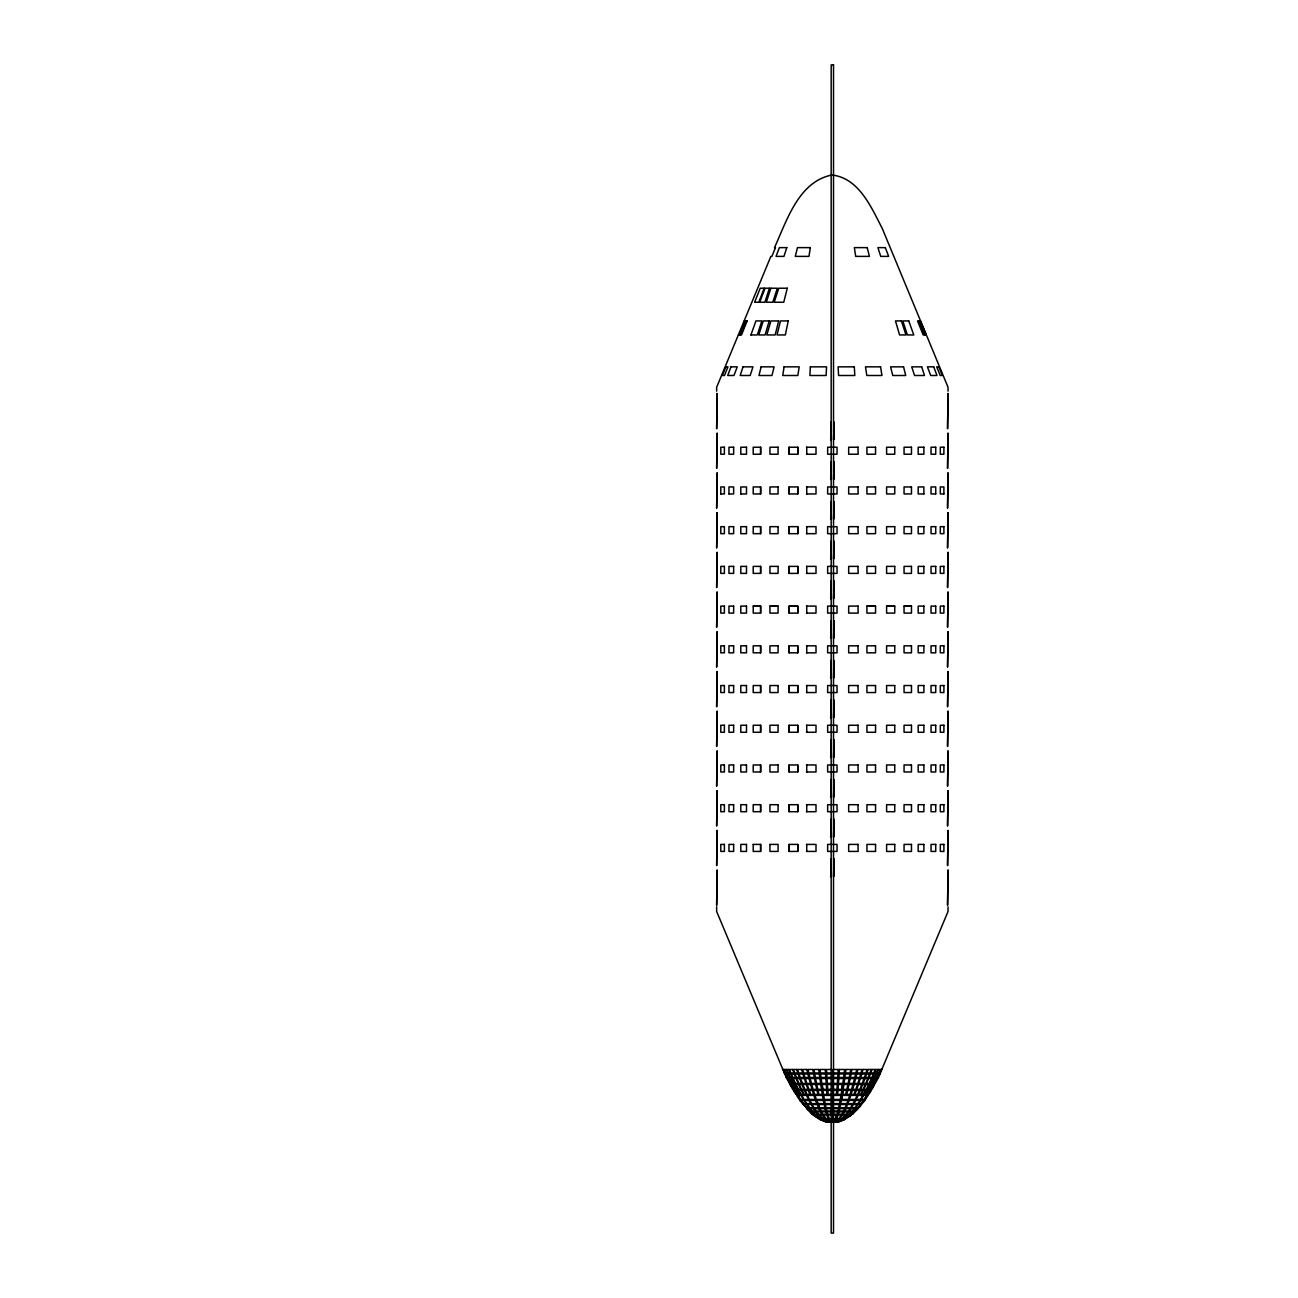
<?xml version="1.0" encoding="UTF-8"?>
<svg xmlns="http://www.w3.org/2000/svg" width="1298" height="1298" viewBox="0 0 1298 1298"><rect width="100%" height="100%" fill="white"/><g stroke="black" fill="none" stroke-linecap="round" stroke-linejoin="round"><path stroke-width="1.5" d="M753.213 844.414L753.213 851.423L760.628 851.423L760.628 844.414L753.213 844.414M760.628 811.704L760.628 804.695L753.213 804.695L753.213 811.704L760.628 811.704L760.628 804.695M760.628 771.986L760.628 764.976L753.213 764.976L753.213 771.986L760.628 771.986L760.628 764.976M760.628 732.267L760.628 725.258L753.213 725.258L753.213 732.267L760.628 732.267L760.628 725.258M760.628 692.548L760.628 685.539L753.213 685.539L753.213 692.548L760.628 692.548L760.628 685.539M760.628 652.829L760.628 645.82L753.213 645.82L753.213 652.829L760.628 652.829L760.628 645.82M760.628 613.11L760.628 606.101L753.213 606.101L753.213 613.11L760.628 613.11L760.628 606.101L753.213 606.101M760.628 573.391L760.628 566.382L753.213 566.382L753.213 573.391L760.628 573.391L760.628 566.382M760.628 533.673L760.628 526.663L753.213 526.663L753.213 533.673L760.628 533.673L760.628 526.663M760.628 493.954L760.628 486.945L753.213 486.945L753.213 493.954L760.628 493.954L760.628 486.945M760.628 454.235L760.628 447.226L753.213 447.226L753.213 454.235L760.628 454.235L760.628 447.226M789.135 851.423L789.135 844.414L797.767 844.414L797.767 851.423L789.135 851.423L789.135 844.414M789.135 811.704L789.135 804.695L797.767 804.695L797.767 811.704L789.135 811.704L789.135 804.695M789.135 771.986L789.135 764.976L797.767 764.976L797.767 771.986L789.135 771.986L789.135 764.976M789.135 732.267L789.135 725.258L797.767 725.258L797.767 732.267L789.135 732.267L789.135 725.258M789.135 692.548L789.135 685.539L797.767 685.539L797.767 692.548L789.135 692.548L789.135 685.539M789.135 652.829L789.135 645.82L797.767 645.82L797.767 652.829L789.135 652.829L789.135 645.82M789.135 613.11L789.135 606.101L797.767 606.101L797.767 613.11L789.135 613.11L789.135 606.101L797.767 606.101L797.767 613.11M789.135 573.391L789.135 566.382L797.767 566.382L797.767 573.391L789.135 573.391L789.135 566.382M789.135 533.673L789.135 526.663L797.767 526.663L797.767 533.673L789.135 533.673L789.135 526.663M789.135 493.954L789.135 486.945L797.767 486.945L797.767 493.954M789.135 454.235L789.135 447.226L797.767 447.226L797.767 454.235L789.135 454.235L789.135 447.226M832.975 1099.438L832.975 1095.398L840.974 1095.398L840.309 1099.438L832.975 1099.438L832.975 1095.398M832.975 1094.425L832.975 1090.385L836.821 1090.385L836.48 1094.425L832.975 1094.425L832.975 1090.385M832.975 1089.347L832.975 1084.447L837.242 1084.447L836.902 1089.347L832.975 1089.347L832.975 1084.447M832.975 1083.424L832.975 1078.508L837.664 1078.508L837.324 1083.424L832.975 1083.424L832.975 1078.508M832.959 1120.531L838.102 1119.509L832.959 1119.509L832.943 1121.78L835.393 1121.78L836.61 1120.758L832.943 1120.758M832.959 1118.892L832.959 1114.998L836.723 1114.998L835.279 1118.892L832.959 1118.892L832.959 1114.998M832.975 1114.203L832.975 1111.834L837.583 1111.834L836.967 1114.203L832.975 1114.203L832.975 1111.834M832.975 1111.007L832.975 1108.638L838.427 1108.638L837.794 1111.007L832.975 1111.007L832.975 1108.638M832.975 1104.533L832.975 1107.729L838.638 1107.729L839.287 1104.533L832.975 1104.533L832.975 1107.729L838.638 1107.729M832.975 1103.608L832.975 1100.428L840.13 1100.428L839.465 1103.608L832.975 1103.608L832.975 1100.428M841.98 1089.347L842.678 1084.447L838.411 1084.447L838.054 1089.347L841.98 1089.347L842.321 1084.447M836.48 1094.425L836.821 1090.385M841.526 1099.438L842.207 1095.398L849.655 1095.398L848.357 1099.438L841.526 1099.438L842.207 1095.398M842.37 1094.425L843.051 1090.385L846.62 1090.385L845.631 1094.425L842.37 1094.425L843.051 1090.385M839.855 1107.729L840.504 1104.533L846.377 1104.533L845.128 1107.729L839.855 1107.729L845.128 1107.729M838.167 1114.203L838.784 1111.834L843.083 1111.834L841.883 1114.203L838.167 1114.203L838.784 1111.834M839.011 1111.007L839.628 1108.638L844.706 1108.638L843.505 1111.007L839.011 1111.007L839.628 1108.638M750.909 334.949L755.939 320.931L761.861 320.931L757.302 334.949L750.909 334.949M836.48 1118.892L837.908 1114.998L841.412 1114.998L838.638 1118.892L836.48 1118.892L837.908 1114.998M835.279 1118.892L836.723 1114.998M862.683 1084.447L860.785 1089.347L863.202 1089.347L865.312 1084.447L862.683 1084.447L865.312 1084.447M846.215 1107.729L847.464 1104.533L852.526 1104.533L850.742 1107.729L846.215 1107.729L850.742 1107.729M831.353 430.514L831.353 431.342M831.353 470.233L831.353 471.06M831.353 629.108L831.353 629.936M831.353 668.827L831.353 669.654M831.353 708.546L831.353 709.373M877.643 1077.454L879.249 1073.998M877.789 1077.454L879.411 1073.998M869.287 1084.447L866.95 1089.347L868.459 1089.347L870.926 1084.447L869.287 1084.447L870.926 1084.447M878.243 1077.989L948.027 911.504L948.027 906.831M873.019 1084.447L870.423 1089.347L868.914 1089.347L871.38 1084.447L874.625 1084.447L871.948 1089.347L870.763 1089.347L873.911 1084.447M870.763 1089.347L873.392 1084.447M871.266 1089.347L874.073 1084.447M874.463 1083.424L877.253 1078.508M851.634 1107.729L853.403 1104.533L857.28 1104.533L855.106 1107.729L851.634 1107.729L855.106 1107.729M860.704 1099.438L862.975 1095.398L858.059 1095.398L856.209 1099.438L860.704 1099.438L862.975 1095.398M863.527 1094.425L865.782 1090.385L863.43 1090.385L861.369 1094.425L863.527 1094.425L865.782 1090.385M864.176 1099.438L866.691 1095.398M867.307 1094.425L869.838 1090.385M864.5 1099.438L867.015 1095.398M867.632 1094.425L870.163 1090.385M868.102 1094.425L870.812 1090.385M860.347 1104.533L857.913 1107.729L855.723 1107.729L857.913 1104.533L861.515 1104.533L858.984 1107.729L860.671 1104.533M861.061 1103.608L863.495 1100.428L860.72 1100.428L858.546 1103.608L862.229 1103.608L864.76 1100.428L861.385 1103.608M831.353 509.952L831.353 510.779M831.353 549.671L831.353 550.498M831.353 589.389L831.353 590.217M831.353 748.265L831.353 749.092M831.353 787.983L831.353 788.811M831.353 827.702L831.353 828.53M831.353 867.421L831.353 868.248M853.987 1111.834L850.109 1114.203L852.202 1111.834L854.911 1111.834L852.51 1114.203L854.311 1111.834M854.798 1111.007L857.118 1108.638M855.122 1111.007L857.443 1108.638M836.885 1120.531L838.102 1119.509M845.387 1118.892L851.553 1114.998L844.495 1118.892L850.725 1114.998M844.901 1119.509L841.412 1120.531L844.56 1119.509M830.688 175.262C798.221 182.629 786.766 220.822 774.484 247.626L775.474 247.626L771.904 256.387L770.866 256.387L716.658 387.242L716.658 391.152M819.784 1119.509L823.273 1120.531L820.141 1119.509M821.78 1119.509L826.761 1120.531L821.78 1119.509L825.544 1119.509M744.289 320.931L745.555 320.931L739.844 334.949L738.481 334.949M806.512 447.226L816.004 447.226L816.004 454.235L806.512 454.235M830.785 447.226L827.653 447.226L827.653 454.235L830.785 454.235M832.342 447.226L837.032 447.226L837.032 454.235L832.342 454.235M858.173 447.226L848.681 447.226L848.681 454.235L858.173 454.235L857.946 447.226M806.512 486.945L816.004 486.945L816.004 493.954L806.512 493.954M830.785 486.945L827.653 486.945L827.653 493.954L830.785 493.954M832.342 486.945L837.032 486.945L837.032 493.954L832.342 493.954M858.173 486.945L848.681 486.945L848.681 493.954L858.173 493.954L857.946 486.945M720.796 493.954L724.381 493.954L724.381 486.945L720.796 486.945L720.796 493.954M728.957 493.954L733.646 493.954L733.646 486.945L728.957 486.945L728.957 493.954M740.801 493.954L746.496 493.954L746.496 486.945L740.801 486.945L740.801 493.954M923.884 493.954L918.189 493.954L918.189 486.945L923.884 486.945L923.884 493.954M935.728 493.954L931.039 493.954L931.039 486.945L935.728 486.945L935.728 493.954M943.889 493.954L940.304 493.954L940.304 486.945L943.889 486.945L943.889 493.954M806.512 526.663L816.004 526.663L816.004 533.673L806.512 533.673M830.785 526.663L827.653 526.663L827.653 533.673L830.785 533.673M832.342 526.663L837.032 526.663L837.032 533.673L832.342 533.673M858.173 526.663L848.681 526.663L848.681 533.673L858.173 533.673L857.946 526.663M806.512 566.382L816.004 566.382L816.004 573.391L806.512 573.391M830.785 566.382L827.653 566.382L827.653 573.391L830.785 573.391M832.342 566.382L837.032 566.382L837.032 573.391L832.342 573.391M858.173 566.382L848.681 566.382L848.681 573.391L858.173 573.391L857.946 566.382M769.941 606.101L778.07 606.101L778.07 613.11L769.941 613.11L769.941 606.101L778.07 606.101M866.918 606.101L875.55 606.101L875.55 613.11L866.918 613.11L866.918 606.101L875.55 606.101M886.615 606.101L894.744 606.101L894.744 613.11L886.615 613.11L886.615 606.101L894.744 606.101M904.057 606.101L911.472 606.101L911.472 613.11L904.057 613.11L904.057 606.101L911.472 606.101M806.512 606.101L816.004 606.101L816.004 613.11L806.512 613.11M830.785 606.101L827.653 606.101L827.653 613.11L830.785 613.11M832.342 606.101L837.032 606.101L837.032 613.11L832.342 613.11M858.173 606.101L848.681 606.101L848.681 613.11L858.173 613.11L857.946 606.101M806.512 645.82L816.004 645.82L816.004 652.829L806.512 652.829M830.785 645.82L827.653 645.82L827.653 652.829L830.785 652.829M832.342 645.82L837.032 645.82L837.032 652.829L832.342 652.829M858.173 645.82L848.681 645.82L848.681 652.829L858.173 652.829L857.946 645.82M806.512 685.539L816.004 685.539L816.004 692.548L806.512 692.548M830.785 685.539L827.653 685.539L827.653 692.548L830.785 692.548M832.342 685.539L837.032 685.539L837.032 692.548L832.342 692.548M858.173 685.539L848.681 685.539L848.681 692.548L858.173 692.548L857.946 685.539M806.512 725.258L816.004 725.258L816.004 732.267L806.512 732.267M830.785 725.258L827.653 725.258L827.653 732.267L830.785 732.267M832.342 725.258L837.032 725.258L837.032 732.267L832.342 732.267M858.173 725.258L848.681 725.258L848.681 732.267L858.173 732.267L857.946 725.258M806.512 764.976L816.004 764.976L816.004 771.986L806.512 771.986M830.785 764.976L827.653 764.976L827.653 771.986L830.785 771.986M832.342 764.976L837.032 764.976L837.032 771.986L832.342 771.986M858.173 764.976L848.681 764.976L848.681 771.986L858.173 771.986L857.946 764.976M806.512 804.695L816.004 804.695L816.004 811.704L806.512 811.704M830.785 804.695L827.653 804.695L827.653 811.704L830.785 811.704M832.342 804.695L837.032 804.695L837.032 811.704L832.342 811.704M858.173 804.695L848.681 804.695L848.681 811.704L858.173 811.704L857.946 804.695M769.941 844.414L778.07 844.414L778.07 851.423L769.941 851.423L769.941 844.414M806.512 844.414L816.004 844.414L816.004 851.423L806.512 851.423M830.785 844.414L827.653 844.414L827.653 851.423L830.785 851.423M832.342 844.414L837.032 844.414L837.032 851.423L832.342 851.423M858.173 844.414L848.681 844.414L848.681 851.423L858.173 851.423L857.946 844.414M875.55 844.414L866.918 844.414L866.918 851.423L875.55 851.423L875.55 844.414M894.744 844.414L886.615 844.414L886.615 851.423L894.744 851.423L894.744 844.414M911.472 844.414L904.057 844.414L904.057 851.423L911.472 851.423L911.472 844.414M782.483 1069.487L784.024 1069.487L785.615 1072.943L784.122 1072.943M831.71 1069.487L826.469 1069.487L826.68 1072.943L831.71 1072.943M882.202 1069.487L880.661 1069.487L879.087 1072.943L880.563 1072.943M784.625 1073.998L786.085 1073.998L787.675 1077.454L786.264 1077.454M831.71 1073.998L826.745 1073.998L826.956 1077.454L831.71 1077.454M880.06 1073.998L878.6 1073.998L877.01 1077.454L878.422 1077.454M831.71 1078.508L827.021 1078.508L827.361 1083.424L831.71 1083.424M793.938 1089.347L791.293 1084.447L793.938 1089.347L792.754 1089.347L790.06 1084.447L793.321 1084.447L795.771 1089.347L794.262 1089.347L791.666 1084.447L793.321 1084.447M822.007 1084.447L826.291 1084.447L826.631 1089.347L822.705 1089.347L822.251 1086.085M831.71 1084.447L827.443 1084.447L827.783 1089.347L831.71 1089.347M790.06 1084.447L793.419 1089.347M826.712 1090.385L822.867 1090.385L823.549 1094.425L827.053 1094.425L826.712 1090.385L827.053 1094.425M831.71 1090.385L827.864 1090.385L828.205 1094.425L831.71 1094.425M831.71 1095.398L823.711 1095.398L824.376 1099.438L831.71 1099.438M804.014 1104.533L806.447 1107.729L799.925 1100.428L803.316 1103.608M803.64 1103.608L801.207 1100.428L803.965 1100.428L806.139 1103.608L802.456 1103.608M860.72 1100.428L863.495 1100.428M799.925 1100.428L800.882 1100.428M801.207 1100.428L803.965 1100.428M816.685 1100.428L823.354 1100.428L824.003 1103.608L817.951 1103.608L816.685 1100.428L817.951 1103.608M831.71 1100.428L824.571 1100.428L825.22 1103.608L831.71 1103.608M863.819 1100.428L864.76 1100.428M803.186 1104.533L806.772 1104.533L808.962 1107.729L806.772 1107.729L804.338 1104.533M818.308 1104.533L824.181 1104.533L824.847 1107.729L819.573 1107.729L818.308 1104.533L819.573 1107.729L824.847 1107.729M831.71 1104.533L825.398 1104.533L826.063 1107.729L831.71 1107.729L826.063 1107.729M806.772 1107.729L808.962 1107.729M809.579 1107.729L813.067 1107.729L811.282 1104.533L807.405 1104.533L809.579 1107.729L813.067 1107.729M813.943 1107.729L818.486 1107.729L817.221 1104.533L812.175 1104.533L813.943 1107.729L818.486 1107.729M855.739 1107.729L857.913 1107.729M831.726 1108.638L826.258 1108.638L826.891 1111.007L831.726 1111.007M831.726 1111.834L827.102 1111.834L827.735 1114.203L831.726 1114.203M812.191 1114.203L814.576 1114.203L812.483 1111.834L809.774 1111.834L812.191 1114.203L810.374 1111.834M813.148 1114.998L815.404 1114.998L820.206 1118.892L813.148 1114.998L818.989 1118.892M823.273 1114.998L826.777 1114.998L828.205 1118.892L826.047 1118.892L823.273 1114.998L826.047 1118.892M831.726 1114.998L827.978 1114.998L829.406 1118.892L831.726 1118.892M831.742 1120.531L826.599 1119.509L831.742 1119.509M826.599 1119.509L829.065 1119.509M832.959 1119.509L835.62 1119.509M831.742 1121.78L828.075 1120.758L831.742 1120.758M829.033 1122.04L830.606 1122.04M834.062 1122.04L835.652 1122.04M826.355 1122.121L830.801 1122.121M832.342 1122.121L838.33 1122.121M832.342 175.035C859.081 178.329 871.315 207.404 882.283 228.513L948.027 387.242L948.027 391.152M813.96 1114.998L819.298 1118.892M807.567 1108.638L809.887 1111.007M810.698 1111.834L813.035 1114.203M807.242 1108.638L809.579 1111.007M793.873 1090.385L796.599 1094.425M794.863 1090.385L797.378 1094.425M797.994 1095.398L800.525 1099.438M794.522 1090.385L797.053 1094.425M797.67 1095.398L800.185 1099.438M787.432 1078.508L790.222 1083.424M786.442 1077.989L716.658 911.504L716.658 906.831M785.436 1073.998L787.042 1077.454M785.29 1073.998L786.896 1077.454M822.364 1084.447L822.705 1089.347M806.739 447.226L806.739 454.235M806.739 486.945L806.739 493.954M806.739 526.663L806.739 533.673M806.739 566.382L806.739 573.391M806.739 606.101L806.739 613.11M806.739 645.82L806.739 652.829M806.739 685.539L806.739 692.548M806.739 725.258L806.739 732.267M806.739 764.976L806.739 771.986M806.739 804.695L806.739 811.704M806.739 844.414L806.739 851.423M797.767 447.226L797.767 454.235M797.767 486.945L797.767 493.954L789.135 493.954L789.135 486.945M797.767 526.663L797.767 533.673M797.767 566.382L797.767 573.391M797.767 645.82L797.767 652.829M797.767 685.539L797.767 692.548M797.767 725.258L797.767 732.267M797.767 764.976L797.767 771.986M797.767 804.695L797.767 811.704M797.767 844.414L797.767 851.423M760.628 844.414L760.628 851.423M810.358 366.847L809.903 375.495L826.112 375.495L826.566 366.847L810.358 366.847M837.956 1073.998L837.745 1077.454L832.975 1077.454L832.975 1073.998L837.956 1073.998M838.232 1069.487L838.021 1072.943L832.975 1072.943L832.975 1069.487L838.232 1069.487M839.108 1073.998L838.897 1077.454L843.651 1077.454L844.073 1073.998L839.108 1073.998M839.384 1069.487L839.173 1072.943L844.203 1072.943L844.641 1069.487L839.384 1069.487M838.832 1078.508L838.476 1083.424L842.824 1083.424L843.522 1078.508L838.832 1078.508M837.973 1090.385L837.648 1094.425L841.153 1094.425L841.818 1090.385L837.973 1090.385M845.306 1073.998L844.884 1077.454L849.314 1077.454L849.947 1073.998L845.306 1073.998M845.858 1069.487L845.436 1072.943L850.125 1072.943L850.758 1069.487L845.858 1069.487M843.895 1084.447L843.197 1089.347L846.864 1089.347L847.886 1084.447L843.895 1084.447M844.738 1078.508L844.041 1083.424L848.097 1083.424L849.119 1078.508L844.738 1078.508M784.106 366.847L782.743 375.495L797.848 375.495L799.211 366.847L784.106 366.847M810.341 247.626L808.962 256.387L795.285 256.387L797.475 247.626L810.341 247.626M851.017 1073.998L850.401 1077.454L854.83 1077.454L855.658 1073.998L851.017 1073.998M851.829 1069.487L851.212 1072.943L855.901 1072.943L856.729 1069.487L851.829 1069.487M841.347 1100.428L840.682 1103.608L846.75 1103.608L848 1100.428L841.347 1100.428M788.243 320.931L785.339 334.949L777.015 334.949L780.52 320.931L788.227 320.931M848.957 1084.447L847.935 1089.347L851.602 1089.347L852.932 1084.447L848.957 1084.447M850.19 1078.508L849.168 1083.424L853.224 1083.424L854.555 1078.508L850.19 1078.508M856.745 1073.998L855.934 1077.454L859.747 1077.454L860.736 1073.998L856.745 1073.998M857.816 1069.487L857.005 1072.943L861.028 1072.943L862.018 1069.487L857.816 1069.487M847.708 1090.385L846.718 1094.425L849.979 1094.425L851.293 1090.385L847.708 1090.385M761.131 366.847L758.973 375.495L771.953 375.495L774.111 366.847L761.131 366.847M778.654 320.931L775.149 334.949L766.826 334.949L770.931 320.931L778.654 320.931M787.269 288.221L783.765 302.239L774.192 302.239L778.768 288.221L787.269 288.221M854.035 1084.447L852.689 1089.347L855.836 1089.347L857.459 1084.447L854.035 1084.447M855.658 1078.508L854.311 1083.424L857.783 1083.424L859.406 1078.508L855.658 1078.508M861.661 1073.998L860.671 1077.454L864.468 1077.454L865.636 1073.998L861.661 1073.998M862.943 1069.487L861.953 1072.943L865.993 1072.943L867.145 1069.487L862.943 1069.487M769.211 320.931L765.106 334.949L758.73 334.949L763.289 320.931L769.211 320.931M850.758 1095.398L849.444 1099.438L855.317 1099.438L857.167 1095.398L850.758 1095.398M852.38 1090.385L851.082 1094.425L853.873 1094.425L855.463 1090.385L852.38 1090.385M743.024 366.847L740.201 375.495L750.163 375.495L752.97 366.847L743.024 366.847M769.422 288.221L764.846 302.239L759.719 302.239L765.041 288.221L769.422 288.221M770.866 288.221L766.307 302.239L772.781 302.239L777.34 288.221L770.866 288.221M786.799 247.626L783.943 256.387L776.042 256.387L779.368 247.626L786.799 247.626M858.384 1084.447L856.761 1089.347L859.893 1089.347L861.791 1084.447L858.384 1084.447M860.347 1078.508L858.724 1083.424L862.197 1083.424L864.095 1078.508L860.347 1078.508M866.529 1073.998L865.377 1077.454L868.297 1077.454L869.579 1073.998L866.529 1073.998M868.038 1069.487L866.886 1072.943L869.985 1072.943L871.266 1069.487L868.038 1069.487M870.293 1073.998L869.011 1077.454L871.932 1077.454L873.343 1073.998L870.293 1073.998M871.98 1069.487L870.698 1072.943L873.781 1072.943L875.209 1069.487L871.98 1069.487M730.985 366.847L727.707 375.495L733.97 375.495L737.248 366.847L730.985 366.847M764.149 288.221L758.843 302.239L754.609 302.239L760.222 288.221L764.149 288.221M864.987 1078.508L863.089 1083.424L865.75 1083.424L867.875 1078.508L864.987 1078.508M856.388 1090.385L854.814 1094.425L857.621 1094.425L859.454 1090.385L856.388 1090.385M849.087 1100.428L847.837 1103.608L853.029 1103.608L854.814 1100.428L849.103 1100.428M747.129 320.931L741.531 334.949L740.152 334.949L745.863 320.931L747.129 320.931M725.874 366.847L722.353 375.495L724.479 375.495L728 366.847L725.874 366.847M873.976 1073.998L872.564 1077.454L874.398 1077.454L875.907 1073.998L873.976 1073.998M875.842 1069.487L874.414 1072.943L876.361 1072.943L877.87 1069.487L875.842 1069.487M866.026 1084.447L863.916 1089.347L866.318 1089.347L868.638 1084.447L866.026 1084.447M868.573 1078.508L866.464 1083.424L869.125 1083.424L871.461 1078.508L868.573 1078.508M876.345 1073.998L874.852 1077.454L876.685 1077.454L878.275 1073.998L876.345 1073.998M878.308 1069.487L876.815 1072.943L878.746 1072.943L880.336 1069.487L878.308 1069.487M860.347 1090.385L858.513 1094.425L860.655 1094.425L862.716 1090.385L860.347 1090.385M881.358 1069.487L879.752 1072.943L881.504 1069.487M872.094 1078.508L869.774 1083.424L871.445 1083.424L873.911 1078.508L872.094 1078.508M874.349 1078.508L871.883 1083.424L873.57 1083.424L876.166 1078.508L874.349 1078.508M844.171 1111.834L842.97 1114.203L846.15 1114.203L847.87 1111.834L844.171 1111.834M845.793 1108.638L844.592 1111.007L848.454 1111.007L850.158 1108.638L845.793 1108.638M876.491 1078.508L873.895 1083.424L875.193 1083.424L877.87 1078.508L876.491 1078.508M855.707 1100.428L853.922 1103.608L857.913 1103.608L860.103 1100.428L855.707 1100.428M863.608 1095.398L861.337 1099.438L865.458 1099.438L868.07 1095.398L863.608 1095.398M866.415 1090.385L864.16 1094.425L865.506 1094.425L867.908 1090.385L866.415 1090.385M868.346 1090.385L865.961 1094.425L868.719 1094.425L871.331 1090.385L868.346 1090.385M842.483 1114.998L839.709 1118.892L841.575 1118.892L845.485 1114.998L842.483 1114.998M848.746 1111.834L847.042 1114.203L849.492 1114.203L851.585 1111.834L848.746 1111.834M851.05 1108.638L849.346 1111.007L852.299 1111.007L854.392 1108.638L851.05 1108.638M855.025 1108.638L852.932 1111.007L855.755 1111.007L858.173 1108.638L855.025 1108.638M846.361 1114.998L842.451 1118.892L848.665 1114.998L846.361 1114.998M837.664 1120.758L836.431 1121.78L840.341 1120.758L837.664 1120.758M839.141 1119.509L837.924 1120.531L842.921 1119.509L839.141 1119.509M840.942 1120.758L838.832 1121.78L841.915 1120.758L840.942 1120.758M823.013 1120.758L825.853 1121.78L823.013 1120.758M825.512 1120.758L824.36 1120.758L828.254 1121.78L825.512 1120.758M833.511 64.9L831.174 64.9L831.174 1233.1L833.511 1233.1L833.511 64.9M867.21 247.626L854.344 247.626L855.723 256.387L869.4 256.387L867.21 247.626M885.317 247.626L877.886 247.626L880.742 256.387L888.643 256.387L885.317 247.626M901.396 320.931L895.474 320.931L899.579 334.949L905.972 334.949L901.396 320.931M908.746 320.931L902.824 320.931L907.383 334.949L913.776 334.949L908.746 320.931M918.822 320.931L917.556 320.931L923.17 334.949L924.533 334.949L918.822 320.931M920.396 320.931L919.13 320.931L924.841 334.949L926.204 334.949L920.412 320.931M854.327 366.847L838.119 366.847L838.573 375.495L854.798 375.495L854.327 366.847M880.579 366.847L865.474 366.847L866.837 375.495L881.942 375.495L880.579 366.847M903.554 366.847L890.574 366.847L892.748 375.495L905.712 375.495L903.554 366.847M921.677 366.847L911.715 366.847L914.538 375.495L924.484 375.495L921.677 366.847M933.7 366.847L927.437 366.847L930.715 375.495L936.978 375.495L933.7 366.847M938.827 366.847L936.685 366.847L940.206 375.495L942.348 375.495L938.827 366.847M717.129 393.537L716.658 428.583L717.129 393.537M948.027 393.537L947.572 428.583L948.027 393.537M831.061 422.158L830.704 439.681L831.061 422.158M833.981 422.158L833.624 439.681L833.981 422.158M717.129 433.256L716.658 468.302L717.129 433.256M948.027 433.256L947.572 468.302L948.027 433.256M724.381 447.226L720.796 447.226L720.796 454.235L724.381 454.235L724.381 447.226M733.646 447.226L728.957 447.226L728.957 454.235L733.646 454.235L733.646 447.226M746.496 447.226L740.801 447.226L740.801 454.235L746.496 454.235L746.496 447.226M778.07 447.226L769.941 447.226L769.941 454.235L778.07 454.235L778.07 447.226M875.55 447.226L866.918 447.226L866.918 454.235L875.55 454.235L875.55 447.226M894.744 447.226L886.615 447.226L886.615 454.235L894.744 454.235L894.744 447.226M911.472 447.226L904.057 447.226L904.057 454.235L911.472 454.235L911.472 447.226M923.884 447.226L918.189 447.226L918.189 454.235L923.884 454.235L923.884 447.226M935.728 447.226L931.039 447.226L931.039 454.235L935.728 454.235L935.728 447.226M943.889 447.226L940.304 447.226L940.304 454.235L943.889 454.235L943.889 447.226M831.061 461.877L830.704 479.4L831.061 461.877M833.981 461.877L833.624 479.4L833.981 461.877M717.129 472.975L716.658 508.021L717.129 472.975M948.027 472.975L947.572 508.021L948.027 472.975M778.07 486.945L769.941 486.945L769.941 493.954L778.07 493.954L778.07 486.945M875.55 486.945L866.918 486.945L866.918 493.954L875.55 493.954L875.55 486.945M894.744 486.945L886.615 486.945L886.615 493.954L894.744 493.954L894.744 486.945M911.472 486.945L904.057 486.945L904.057 493.954L911.472 493.954L911.472 486.945M831.061 501.596L830.704 519.119L831.061 501.596M833.981 501.596L833.624 519.119L833.981 501.596M717.129 512.694L716.658 547.74L717.129 512.694M948.027 512.694L947.572 547.74L948.027 512.694M724.381 526.663L720.796 526.663L720.796 533.673L724.381 533.673L724.381 526.663M733.646 526.663L728.957 526.663L728.957 533.673L733.646 533.673L733.646 526.663M746.496 526.663L740.801 526.663L740.801 533.673L746.496 533.673L746.496 526.663M778.07 526.663L769.941 526.663L769.941 533.673L778.07 533.673L778.07 526.663M875.55 526.663L866.918 526.663L866.918 533.673L875.55 533.673L875.55 526.663M894.744 526.663L886.615 526.663L886.615 533.673L894.744 533.673L894.744 526.663M911.472 526.663L904.057 526.663L904.057 533.673L911.472 533.673L911.472 526.663M923.884 526.663L918.189 526.663L918.189 533.673L923.884 533.673L923.884 526.663M935.728 526.663L931.039 526.663L931.039 533.673L935.728 533.673L935.728 526.663M943.889 526.663L940.304 526.663L940.304 533.673L943.889 533.673L943.889 526.663M831.061 541.315L830.704 558.838L831.061 541.315M833.981 541.315L833.624 558.838L833.981 541.315M717.129 552.413L716.658 587.459L717.129 552.413M948.027 552.413L947.572 587.459L948.027 552.413M724.381 566.382L720.796 566.382L720.796 573.391L724.381 573.391L724.381 566.382M733.646 566.382L728.957 566.382L728.957 573.391L733.646 573.391L733.646 566.382M746.496 566.382L740.801 566.382L740.801 573.391L746.496 573.391L746.496 566.382M778.07 566.382L769.941 566.382L769.941 573.391L778.07 573.391L778.07 566.382M875.55 566.382L866.918 566.382L866.918 573.391L875.55 573.391L875.55 566.382M894.744 566.382L886.615 566.382L886.615 573.391L894.744 573.391L894.744 566.382M911.472 566.382L904.057 566.382L904.057 573.391L911.472 573.391L911.472 566.382M923.884 566.382L918.189 566.382L918.189 573.391L923.884 573.391L923.884 566.382M935.728 566.382L931.039 566.382L931.039 573.391L935.728 573.391L935.728 566.382M943.889 566.382L940.304 566.382L940.304 573.391L943.889 573.391L943.889 566.382M831.061 581.033L830.704 598.556L831.061 581.033M833.981 581.033L833.624 598.556L833.981 581.033M717.129 592.131L716.658 627.177L717.129 592.131M948.027 592.131L947.572 627.177L948.027 592.131M724.381 606.101L720.796 606.101L720.796 613.11L724.381 613.11L724.381 606.101M733.646 606.101L728.957 606.101L728.957 613.11L733.646 613.11L733.646 606.101M746.496 606.101L740.801 606.101L740.801 613.11L746.496 613.11L746.496 606.101M923.884 606.101L918.189 606.101L918.189 613.11L923.884 613.11L923.884 606.101M935.728 606.101L931.039 606.101L931.039 613.11L935.728 613.11L935.728 606.101M943.889 606.101L940.304 606.101L940.304 613.11L943.889 613.11L943.889 606.101M831.061 620.752L830.704 638.275L831.061 620.752M833.981 620.752L833.624 638.275L833.981 620.752M717.129 631.85L716.658 666.896L717.129 631.85M948.027 631.85L947.572 666.896L948.027 631.85M724.381 645.82L720.796 645.82L720.796 652.829L724.381 652.829L724.381 645.82M733.646 645.82L728.957 645.82L728.957 652.829L733.646 652.829L733.646 645.82M746.496 645.82L740.801 645.82L740.801 652.829L746.496 652.829L746.496 645.82M778.07 645.82L769.941 645.82L769.941 652.829L778.07 652.829L778.07 645.82M875.55 645.82L866.918 645.82L866.918 652.829L875.55 652.829L875.55 645.82M894.744 645.82L886.615 645.82L886.615 652.829L894.744 652.829L894.744 645.82M911.472 645.82L904.057 645.82L904.057 652.829L911.472 652.829L911.472 645.82M923.884 645.82L918.189 645.82L918.189 652.829L923.884 652.829L923.884 645.82M935.728 645.82L931.039 645.82L931.039 652.829L935.728 652.829L935.728 645.82M943.889 645.82L940.304 645.82L940.304 652.829L943.889 652.829L943.889 645.82M831.061 660.471L830.704 677.994L831.061 660.471M833.981 660.471L833.624 677.994L833.981 660.471M717.129 671.569L716.658 706.615L717.129 671.569M948.027 671.569L947.572 706.615L948.027 671.569M724.381 685.539L720.796 685.539L720.796 692.548L724.381 692.548L724.381 685.539M733.646 685.539L728.957 685.539L728.957 692.548L733.646 692.548L733.646 685.539M746.496 685.539L740.801 685.539L740.801 692.548L746.496 692.548L746.496 685.539M778.07 685.539L769.941 685.539L769.941 692.548L778.07 692.548L778.07 685.539M875.55 685.539L866.918 685.539L866.918 692.548L875.55 692.548L875.55 685.539M894.744 685.539L886.615 685.539L886.615 692.548L894.744 692.548L894.744 685.539M911.472 685.539L904.057 685.539L904.057 692.548L911.472 692.548L911.472 685.539M923.884 685.539L918.189 685.539L918.189 692.548L923.884 692.548L923.884 685.539M935.728 685.539L931.039 685.539L931.039 692.548L935.728 692.548L935.728 685.539M943.889 685.539L940.304 685.539L940.304 692.548L943.889 692.548L943.889 685.539M831.061 700.19L830.704 717.713L831.061 700.19M833.981 700.19L833.624 717.713L833.981 700.19M717.129 711.288L716.658 746.334L717.129 711.288M948.027 711.288L947.572 746.334L948.027 711.288M724.381 725.258L720.796 725.258L720.796 732.267L724.381 732.267L724.381 725.258M733.646 725.258L728.957 725.258L728.957 732.267L733.646 732.267L733.646 725.258M746.496 725.258L740.801 725.258L740.801 732.267L746.496 732.267L746.496 725.258M778.07 725.258L769.941 725.258L769.941 732.267L778.07 732.267L778.07 725.258M875.55 725.258L866.918 725.258L866.918 732.267L875.55 732.267L875.55 725.258M894.744 725.258L886.615 725.258L886.615 732.267L894.744 732.267L894.744 725.258M911.472 725.258L904.057 725.258L904.057 732.267L911.472 732.267L911.472 725.258M923.884 725.258L918.189 725.258L918.189 732.267L923.884 732.267L923.884 725.258M935.728 725.258L931.039 725.258L931.039 732.267L935.728 732.267L935.728 725.258M943.889 725.258L940.304 725.258L940.304 732.267L943.889 732.267L943.889 725.258M831.061 739.909L830.704 757.432L831.061 739.909M833.981 739.909L833.624 757.432L833.981 739.909M717.129 751.007L716.658 786.053L717.129 751.007M948.027 751.007L947.572 786.053L948.027 751.007M724.381 764.976L720.796 764.976L720.796 771.986L724.381 771.986L724.381 764.976M733.646 764.976L728.957 764.976L728.957 771.986L733.646 771.986L733.646 764.976M746.496 764.976L740.801 764.976L740.801 771.986L746.496 771.986L746.496 764.976M778.07 764.976L769.941 764.976L769.941 771.986L778.07 771.986L778.07 764.976M875.55 764.976L866.918 764.976L866.918 771.986L875.55 771.986L875.55 764.976M894.744 764.976L886.615 764.976L886.615 771.986L894.744 771.986L894.744 764.976M911.472 764.976L904.057 764.976L904.057 771.986L911.472 771.986L911.472 764.976M923.884 764.976L918.189 764.976L918.189 771.986L923.884 771.986L923.884 764.976M935.728 764.976L931.039 764.976L931.039 771.986L935.728 771.986L935.728 764.976M943.889 764.976L940.304 764.976L940.304 771.986L943.889 771.986L943.889 764.976M831.061 779.627L830.704 797.15L831.061 779.627M833.981 779.627L833.624 797.15L833.981 779.627M717.129 790.725L716.658 825.771L717.129 790.725M948.027 790.725L947.572 825.771L948.027 790.725M724.381 804.695L720.796 804.695L720.796 811.704L724.381 811.704L724.381 804.695M733.646 804.695L728.957 804.695L728.957 811.704L733.646 811.704L733.646 804.695M746.496 804.695L740.801 804.695L740.801 811.704L746.496 811.704L746.496 804.695M778.07 804.695L769.941 804.695L769.941 811.704L778.07 811.704L778.07 804.695M875.55 804.695L866.918 804.695L866.918 811.704L875.55 811.704L875.55 804.695M894.744 804.695L886.615 804.695L886.615 811.704L894.744 811.704L894.744 804.695M911.472 804.695L904.057 804.695L904.057 811.704L911.472 811.704L911.472 804.695M923.884 804.695L918.189 804.695L918.189 811.704L923.884 811.704L923.884 804.695M935.728 804.695L931.039 804.695L931.039 811.704L935.728 811.704L935.728 804.695M943.889 804.695L940.304 804.695L940.304 811.704L943.889 811.704L943.889 804.695M831.061 819.346L830.704 836.869L831.061 819.346M833.981 819.346L833.624 836.869L833.981 819.346M717.129 830.444L716.658 865.49L717.129 830.444M948.027 830.444L947.572 865.49L948.027 830.444M724.381 844.414L720.796 844.414L720.796 851.423L724.381 851.423L724.381 844.414M733.646 844.414L728.957 844.414L728.957 851.423L733.646 851.423L733.646 844.414M746.496 844.414L740.801 844.414L740.801 851.423L746.496 851.423L746.496 844.414M923.884 844.414L918.189 844.414L918.189 851.423L923.884 851.423L923.884 844.414M935.728 844.414L931.039 844.414L931.039 851.423L935.728 851.423L935.728 844.414M943.889 844.414L940.304 844.414L940.304 851.423L943.889 851.423L943.889 844.414M831.061 859.065L830.704 876.588L831.061 859.065M833.981 859.065L833.624 876.588L833.981 859.065M717.129 870.163L716.658 905.209L717.129 870.163M948.027 870.163L947.572 905.209L948.027 870.163M786.377 1069.487L784.349 1069.487L785.939 1072.943L787.886 1072.943L786.377 1069.487M788.86 1069.487L786.831 1069.487L788.324 1072.943L790.271 1072.943L788.86 1069.487M792.705 1069.487L789.492 1069.487L790.904 1072.943L794.003 1072.943L792.705 1069.487M796.648 1069.487L793.419 1069.487L794.717 1072.943L797.799 1072.943L796.648 1069.487M801.742 1069.487L797.54 1069.487L798.692 1072.943L802.732 1072.943L801.742 1069.487M806.869 1069.487L802.667 1069.487L803.657 1072.943L807.681 1072.943L806.869 1069.487M812.856 1069.487L807.973 1069.487L808.784 1072.943L813.473 1072.943L812.856 1069.487M818.827 1069.487L813.943 1069.487L814.56 1072.943L819.249 1072.943L818.827 1069.487M825.301 1069.487L820.06 1069.487L820.482 1072.943L825.512 1072.943L825.301 1069.487M788.34 1073.998L786.426 1073.998L788 1077.454L789.833 1077.454L788.34 1073.998M790.709 1073.998L788.795 1073.998L790.287 1077.454L792.121 1077.454L790.709 1073.998M794.392 1073.998L791.342 1073.998L792.754 1077.454L795.674 1077.454L794.392 1073.998M798.156 1073.998L795.106 1073.998L796.388 1077.454L799.308 1077.454L798.156 1073.998M803.04 1073.998L799.049 1073.998L800.217 1077.454L804.014 1077.454L803.04 1073.998M807.94 1073.998L803.965 1073.998L804.955 1077.454L808.751 1077.454L807.94 1073.998M813.668 1073.998L809.043 1073.998L809.855 1077.454L814.284 1077.454L813.668 1073.998M819.379 1073.998L814.755 1073.998L815.371 1077.454L819.801 1077.454L819.379 1073.998M825.577 1073.998L820.612 1073.998L821.034 1077.454L825.788 1077.454L825.577 1073.998M788.194 1078.508L786.815 1078.508L789.492 1083.424L790.79 1083.424L788.194 1078.508M790.336 1078.508L788.535 1078.508L791.131 1083.424L792.802 1083.424L790.336 1078.508M792.591 1078.508L790.79 1078.508L793.24 1083.424L794.928 1083.424L792.591 1078.508M796.112 1078.508L793.224 1078.508L795.56 1083.424L798.221 1083.424L796.112 1078.508M799.698 1078.508L796.826 1078.508L798.935 1083.424L801.596 1083.424L799.698 1078.508M804.354 1078.508L800.59 1078.508L802.489 1083.424L805.977 1083.424L804.354 1078.508M809.027 1078.508L805.279 1078.508L806.902 1083.424L810.374 1083.424L809.027 1078.508M814.495 1078.508L810.13 1078.508L811.477 1083.424L815.517 1083.424L814.495 1078.508M819.947 1078.508L815.582 1078.508L816.604 1083.424L820.644 1083.424L819.947 1078.508M825.869 1078.508L821.18 1078.508L821.861 1083.424L826.209 1083.424L825.869 1078.508M795.414 1084.447L793.759 1084.447L796.226 1089.347L797.735 1089.347L795.414 1084.447M798.659 1084.447L796.047 1084.447L798.367 1089.347L800.785 1089.347L798.659 1084.447M802.002 1084.447L799.373 1084.447L801.483 1089.347L803.9 1089.347L802.002 1084.447M806.318 1084.447L802.894 1084.447L804.792 1089.347L807.924 1089.347L806.318 1084.447M810.65 1084.447L807.242 1084.447L808.865 1089.347L811.996 1089.347L810.65 1084.447M815.728 1084.447L811.753 1084.447L813.1 1089.347L816.75 1089.347L815.728 1084.447M820.79 1084.447L816.815 1084.447L817.821 1089.347L821.488 1089.347L820.79 1084.447M796.339 1090.385L793.37 1090.385L795.982 1094.425L798.741 1094.425L796.339 1090.385M798.27 1090.385L796.794 1090.385L799.179 1094.425L800.525 1094.425L798.27 1090.385M801.255 1090.385L798.903 1090.385L801.158 1094.425L803.316 1094.425L801.255 1090.385M804.338 1090.385L801.969 1090.385L804.03 1094.425L806.188 1094.425L804.338 1090.385M808.297 1090.385L805.231 1090.385L807.08 1094.425L809.887 1094.425L808.297 1090.385M812.305 1090.385L809.238 1090.385L810.812 1094.425L813.619 1094.425L812.305 1090.385M816.977 1090.385L813.408 1090.385L814.706 1094.425L817.967 1094.425L816.977 1090.385M821.65 1090.385L818.064 1090.385L819.054 1094.425L822.315 1094.425L821.65 1090.385M801.077 1095.398L796.615 1095.398L799.227 1099.438L803.348 1099.438L801.077 1095.398M806.626 1095.398L801.71 1095.398L803.981 1099.438L808.476 1099.438L806.626 1095.398M813.927 1095.398L807.518 1095.398L809.368 1099.438L815.241 1099.438L813.927 1095.398M822.494 1095.398L815.03 1095.398L816.328 1099.438L823.159 1099.438L822.494 1095.398M808.979 1100.428L804.582 1100.428L806.772 1103.608L810.763 1103.608L808.979 1100.428M815.598 1100.428L809.871 1100.428L811.656 1103.608L816.848 1103.608L815.598 1100.428M809.676 1108.638L806.529 1108.638L808.93 1111.007L811.753 1111.007L809.676 1108.638M813.651 1108.638L810.293 1108.638L812.386 1111.007L815.355 1111.007L813.651 1108.638M818.892 1108.638L814.527 1108.638L816.231 1111.007L820.093 1111.007L818.892 1108.638M825.057 1108.638L819.979 1108.638L821.18 1111.007L825.674 1111.007L825.057 1108.638M815.939 1111.834L813.116 1111.834L815.193 1114.203L817.643 1114.203L815.939 1111.834M820.514 1111.834L816.831 1111.834L818.535 1114.203L821.715 1114.203L820.514 1111.834M825.901 1111.834L821.602 1111.834L822.802 1114.203L826.518 1114.203L825.901 1111.834M818.324 1114.998L816.02 1114.998L822.251 1118.892L818.324 1114.998M822.202 1114.998L819.2 1114.998L823.11 1118.892L824.976 1118.892L822.202 1114.998M784.949 1072.943L783.327 1069.487L784.787 1072.943"/></g></svg>
